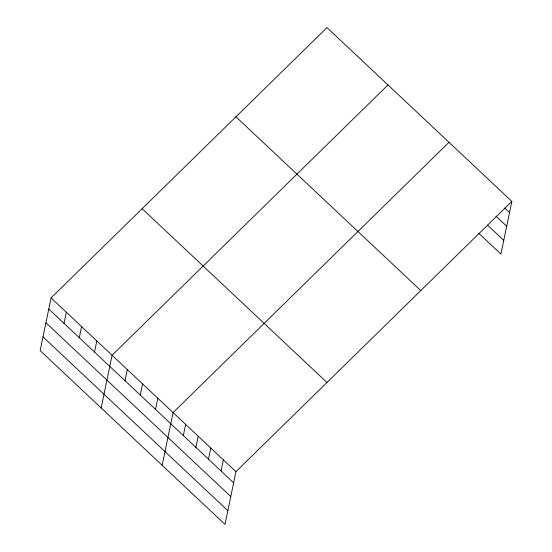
<?xml version="1.0" encoding="UTF-8"?>
<svg xmlns="http://www.w3.org/2000/svg" width="552" height="552" viewBox="0 0 552 552"><rect width="100%" height="100%" fill="white"/><g stroke="black" fill="none" stroke-linecap="round" stroke-linejoin="round"><path stroke-width="0.83" d="M51.081 297.901L40.165 350.617L225.009 524.4L235.925 471.684L511.835 201.383L326.991 27.6L51.081 297.901L235.925 471.684M64.025 323.375L66.33 312.232M79.274 337.714L81.579 326.57M94.523 352.052L96.835 340.908M101.161 407.962L112.084 355.246L387.987 84.946M125.021 380.721L127.333 369.585M140.27 395.059L142.582 383.923M155.526 409.398L157.831 398.261M162.164 465.315L173.08 412.592L448.99 142.299M183.34 435.556L185.651 424.412M195.912 447.368L198.216 436.232M208.483 459.188L210.788 448.045M221.048 471.008L223.36 459.864M511.835 201.383L500.919 254.099L478.77 233.282M504.742 208.021L509.531 212.527M495.91 216.115L506.688 226.244M487.595 225.188L503.762 240.382M235.939 116.796L420.783 290.58M142.133 208.697L326.977 382.481M48.776 309.037L233.62 482.821M45.933 322.761L230.777 496.545M43.008 336.892L227.852 510.683"/></g></svg>
